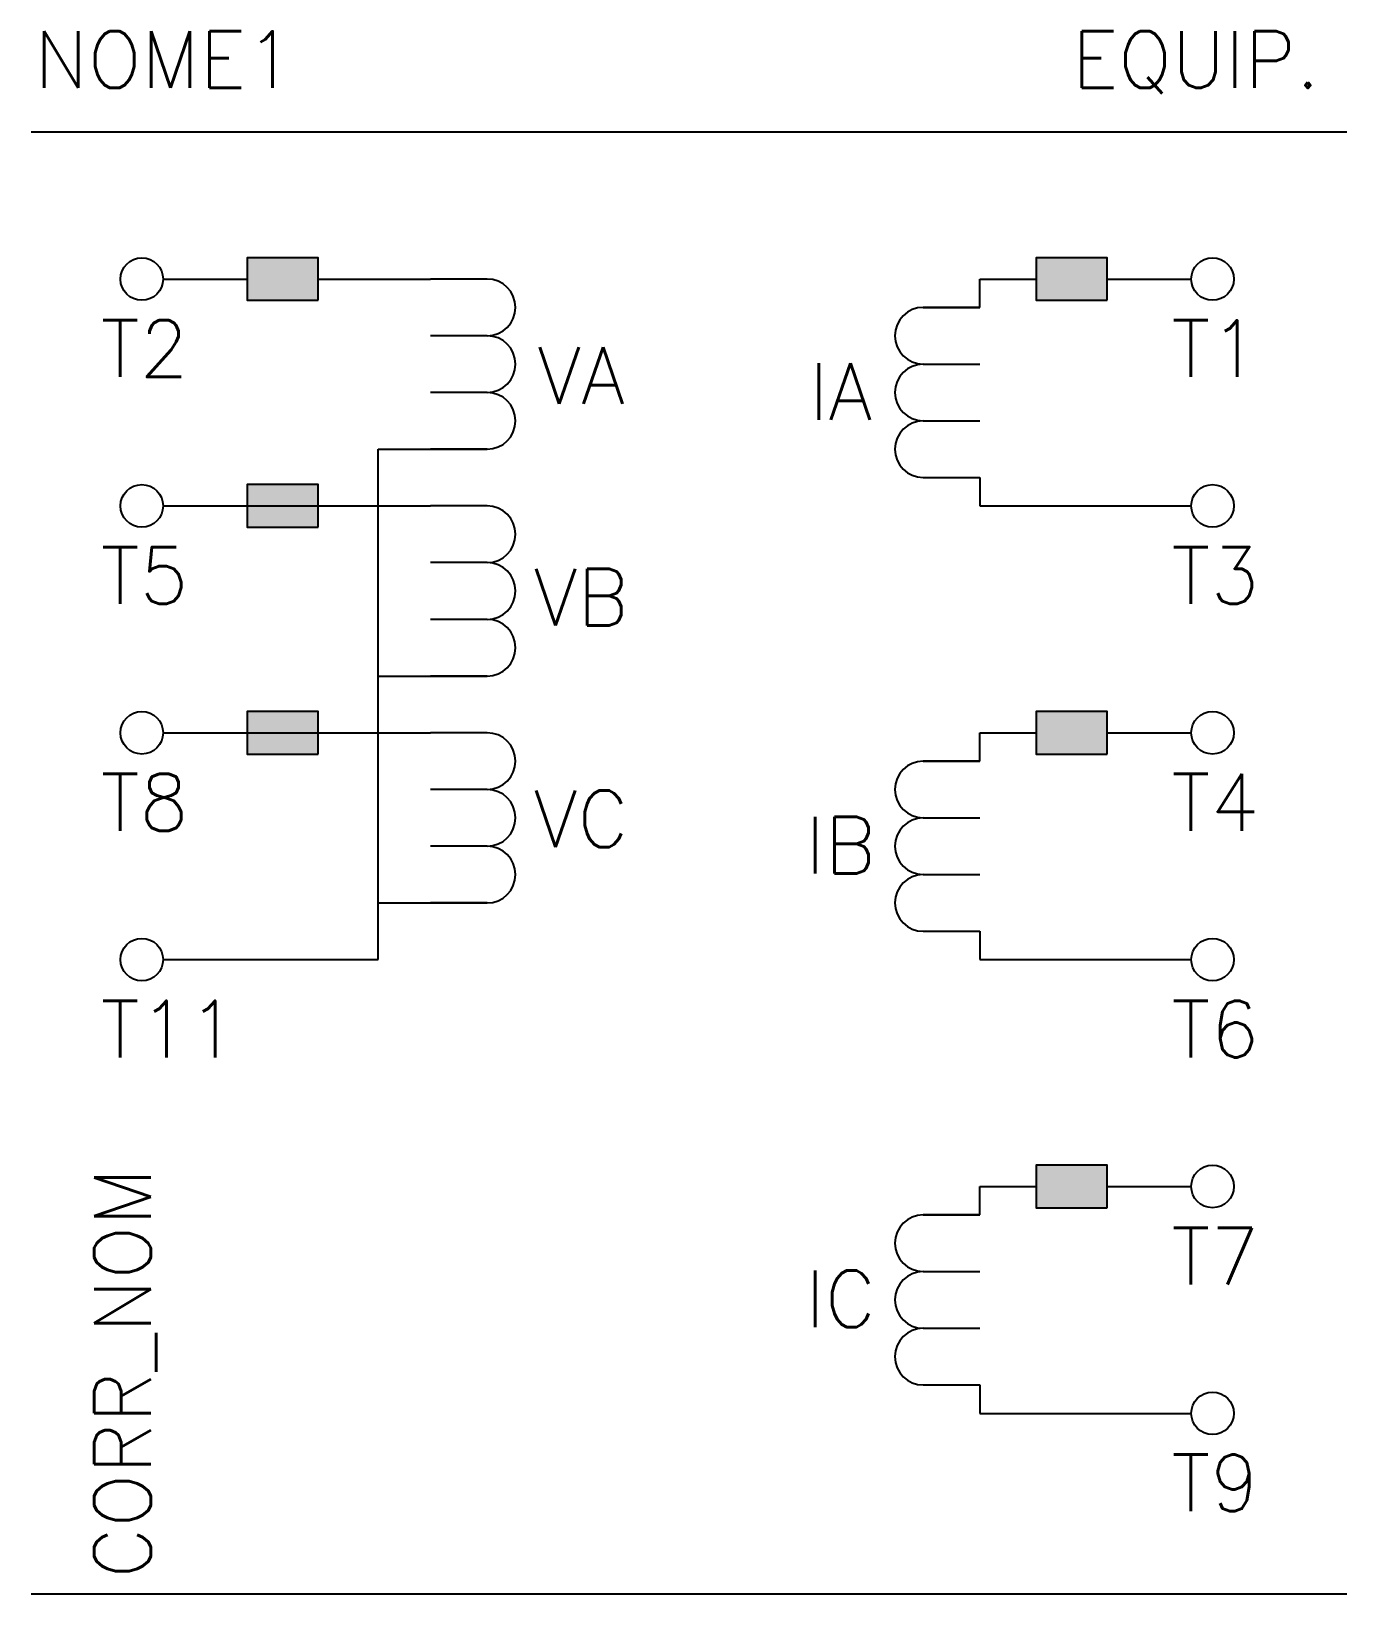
# Model space of a CAD drawing. Extents: x 390.1 to 436.5, y 230.9 to 286.
import ezdxf
from ezdxf.enums import TextEntityAlignment as Align

# ---------------------------------------------------------------- set-up
doc = ezdxf.new("R2010")
doc.units = 0
doc.header["$MEASUREMENT"] = 0
doc.layers.get('0').update_dxf_attribs({"linetype": 'CONTINUOUS'})
doc.styles.add('ROMANS', font='romans')

# ---------------------------------------------------------------- blocks, each defined once
blk = doc.blocks.new('RETANG')
at = {"color": 0}
blk.add_lwpolyline([(2.5, 0), (2.5, 1.5), (0, 1.5), (0, 0)], close=True, dxfattribs=at)
blk.add_solid([(0, 0), (0, 1.5), (2.5, 0), (2.5, 1.5)], dxfattribs=at)

msp = doc.modelspace()

# ---------------------------------------------------------------- linework, layer by layer
at = {"color": 0}
for p, q in [((390.145, 282.467), (436.548, 282.467)), ((390.145, 230.91), (436.548, 230.91))]:
    msp.add_line(p, q, dxfattribs=at)
for p, q in [((394.795, 277.272), (397.766, 277.272)), ((400.266, 277.272), (404.229, 277.272)), ((406.229, 277.272), (404.229, 277.272)), ((423.611, 277.272), (425.592, 277.272)), ((423.611, 276.272), (423.611, 277.272)), ((428.092, 277.272), (431.063, 277.272)), ((421.611, 276.272), (423.611, 276.272)), ((423.611, 276.272), (421.611, 276.272)), ((406.229, 275.272), (404.229, 275.272)), ((421.611, 274.272), (423.611, 274.272)), ((421.611, 274.272), (423.611, 274.272)), ((406.229, 273.272), (404.229, 273.272)), ((406.229, 273.272), (404.229, 273.272)), ((421.611, 272.272), (423.611, 272.272)), ((402.383, 253.272), (402.383, 271.272)), ((402.383, 271.272), (404.229, 271.272)), ((406.229, 271.272), (404.229, 271.272)), ((404.229, 271.272), (406.229, 271.272)), ((421.611, 270.272), (423.611, 270.272)), ((423.611, 270.272), (423.611, 269.272)), ((394.795, 269.272), (404.229, 269.272)), ((406.229, 269.272), (404.229, 269.272)), ((423.611, 269.272), (431.063, 269.272)), ((406.229, 267.272), (404.229, 267.272)), ((406.229, 265.272), (404.229, 265.272)), ((406.229, 265.272), (404.229, 265.272)), ((402.383, 263.272), (404.229, 263.272)), ((406.229, 263.272), (404.229, 263.272)), ((404.229, 263.272), (406.229, 263.272)), ((394.795, 261.272), (404.229, 261.272)), ((406.229, 261.272), (404.229, 261.272)), ((423.611, 261.272), (425.592, 261.272)), ((423.611, 260.272), (423.611, 261.272)), ((428.092, 261.272), (431.063, 261.272)), ((421.611, 260.272), (423.611, 260.272)), ((423.611, 260.272), (421.611, 260.272)), ((406.229, 259.272), (404.229, 259.272)), ((421.611, 258.272), (423.611, 258.272)), ((421.611, 258.272), (423.611, 258.272)), ((406.229, 257.272), (404.229, 257.272)), ((406.229, 257.272), (404.229, 257.272)), ((421.611, 256.272), (423.611, 256.272)), ((402.383, 255.272), (404.229, 255.272)), ((406.229, 255.272), (404.229, 255.272)), ((404.229, 255.272), (406.229, 255.272)), ((421.611, 254.272), (423.611, 254.272)), ((423.611, 254.272), (423.611, 253.272)), ((394.795, 253.272), (402.383, 253.272)), ((423.611, 253.272), (431.063, 253.272)), ((423.611, 245.272), (425.592, 245.272)), ((423.611, 244.272), (423.611, 245.272)), ((428.092, 245.272), (431.063, 245.272)), ((421.611, 244.272), (423.611, 244.272)), ((423.611, 244.272), (421.611, 244.272)), ((421.611, 242.272), (423.611, 242.272)), ((421.611, 242.272), (423.611, 242.272)), ((421.611, 240.272), (423.611, 240.272)), ((421.611, 238.272), (423.611, 238.272)), ((423.611, 238.272), (423.611, 237.272)), ((423.611, 237.272), (431.063, 237.272))]:
    msp.add_line(p, q)
for points in [[(406.229, 275.272, 1), (406.229, 277.272), (404.229, 277.272)], [(406.229, 273.272, 1), (406.229, 275.272), (404.229, 275.272)], [(421.611, 274.272, 1), (421.611, 272.272), (423.611, 272.272)], [(421.611, 272.272, 1), (421.611, 270.272), (423.611, 270.272)], [(406.229, 267.272, 1), (406.229, 269.272), (404.229, 269.272)], [(406.229, 265.272, 1), (406.229, 267.272), (404.229, 267.272)], [(406.229, 259.272, 1), (406.229, 261.272), (404.229, 261.272)], [(406.229, 257.272, 1), (406.229, 259.272), (404.229, 259.272)], [(421.611, 258.272, 1), (421.611, 256.272), (423.611, 256.272)], [(421.611, 256.272, 1), (421.611, 254.272), (423.611, 254.272)], [(421.611, 242.272, 1), (421.611, 240.272), (423.611, 240.272)], [(421.611, 240.272, 1), (421.611, 238.272), (423.611, 238.272)]]:
    msp.add_lwpolyline(points, format="xyb")
for centre in [(394.045, 277.272), (431.813, 277.272), (394.045, 269.272), (431.813, 269.272), (394.045, 261.272), (431.813, 261.272), (394.045, 253.272), (431.813, 253.272), (431.813, 245.272), (431.813, 237.272)]:
    msp.add_circle(centre, 0.75, dxfattribs=at)
for centre, start, end in [((421.611, 275.272), 90, 270), ((406.229, 272.272), 270, 90), ((406.229, 264.272), 270, 90), ((421.611, 259.272), 90, 270), ((406.229, 256.272), 270, 90), ((421.611, 243.272), 90, 270)]:
    msp.add_arc(centre, 1, start, end)

# ---------------------------------------------------------------- block references
for p in [(397.766, 276.522), (425.592, 276.522), (397.766, 268.522), (397.766, 260.522), (425.592, 260.522), (425.592, 244.522)]:
    msp.add_blockref('RETANG', p)

# ---------------------------------------------------------------- texts
at = {"style": 'ROMANS'}
for s, p in [('VA', (409.542, 273.868)), ('IA', (418.697, 273.311)), ('VB', (409.542, 266.055)), ('VC', (409.542, 258.241)), ('IB', (418.697, 257.311)), ('IC', (418.697, 241.311))]:
    msp.add_text(s, height=2, dxfattribs=at).set_placement(p, align=Align.MIDDLE_CENTER)
at = {"lineweight": -3, "style": 'ROMANS'}
msp.add_attdef('NOME1', text='', height=2, dxfattribs=at).set_placement((394.845, 285.01), align=Align.MIDDLE_CENTER)
msp.add_attdef('EQUIP.', text='', height=2, dxfattribs=at).set_placement((435.605, 285.01), align=Align.MIDDLE_RIGHT)
for tag, text, p in [('T2', 'C2', (392.6, 274.819)), ('T1', 'C1', (430.367, 274.819)), ('T5', 'C5', (392.6, 266.819)), ('T3', 'C3', (430.367, 266.819)), ('T8', 'C8', (392.6, 258.819)), ('T4', 'C4', (430.367, 258.819)), ('T11', 'C11', (392.6, 250.819)), ('T6', 'C6', (430.367, 250.819)), ('T7', 'C7', (430.367, 242.819)), ('T9', 'C9', (430.367, 234.819))]:
    msp.add_attdef(tag, text=text, height=2, dxfattribs=at).set_placement(p, align=Align.MIDDLE_LEFT)
msp.add_attdef('CORR_NOM', text='', height=2, rotation=90, dxfattribs=at).set_placement((393.361, 231.45), align=Align.MIDDLE_LEFT)

doc.saveas('drawing.dxf')
